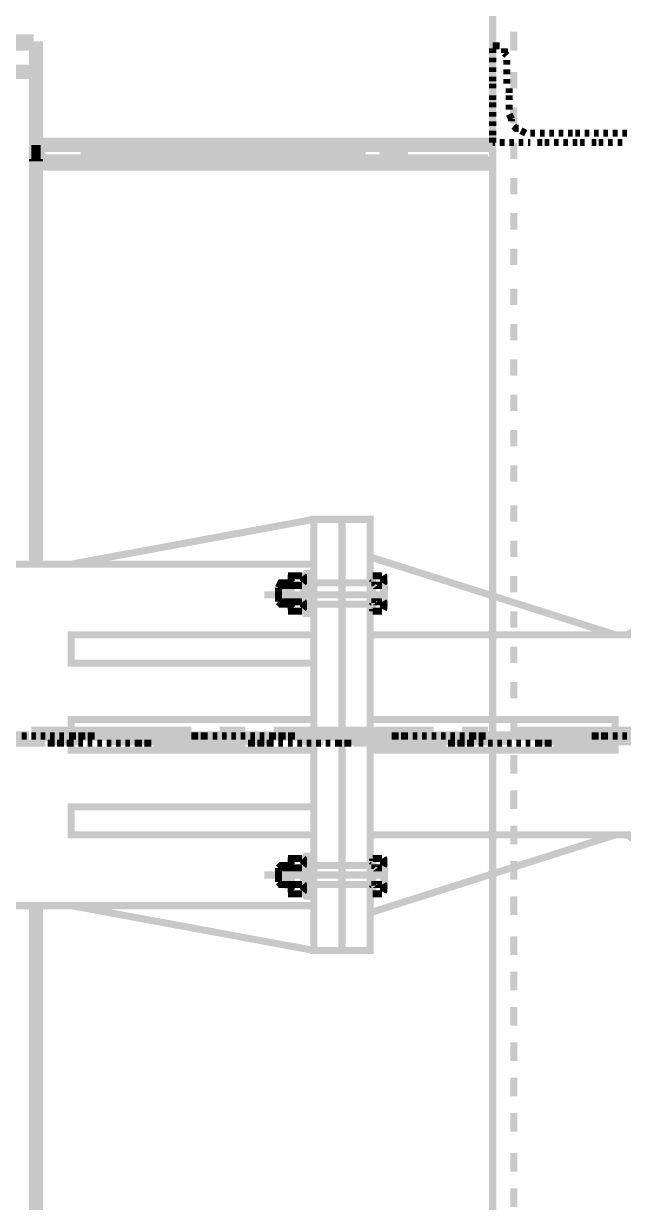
# Model space of a CAD drawing. Extents: x 0.2 to 11.5, y 0.7 to 15.9.
# Drawn here: x 8.03 to 8.455, y 8.984 to 9.819 of the extents above; entities that cross this region are included whole.
import ezdxf

# ---------------------------------------------------------------- set-up
doc = ezdxf.new("R2010")
doc.units = 0
doc.layers.get('0').update_dxf_attribs({"linetype": 'CONTINUOUS'})

msp = doc.modelspace()

# ---------------------------------------------------------------- linework, layer by layer
at = {"color": 5, "const_width": 0.005}
for points in [[(8.36219, 14.0694), (8.36219, 4.53944)], [(8.37722, 9.81278), (8.37722, 9.79943)], [(8.37722, 9.78444), (8.37722, 9.77279)], [(8.37722, 9.75944), (8.37722, 9.74778)], [(8.37722, 9.73443), (8.37722, 9.72276)], [(8.37722, 9.70942), (8.37722, 9.69775)], [(8.37722, 9.68446), (8.37722, 9.67279)], [(8.37722, 9.65944), (8.37722, 9.64779)], [(8.37722, 9.63112), (8.37722, 9.61947)], [(8.37722, 9.60612), (8.37722, 9.59446)], [(8.37722, 9.58111), (8.37722, 9.56944)], [(8.37722, 9.5561), (8.37722, 9.54443)], [(8.37722, 9.53108), (8.37722, 9.51942)], [(8.37722, 9.50612), (8.37722, 9.49447)], [(8.37722, 9.47775), (8.37722, 9.4661)], [(8.37722, 9.45281), (8.37722, 9.44114)], [(8.37722, 9.42779), (8.37722, 9.41613)], [(8.37722, 9.40278), (8.37722, 9.39111)], [(8.37722, 9.37776), (8.37722, 9.3661)], [(8.37722, 9.35275), (8.37722, 9.3411)], [(8.37722, 9.32611), (8.37722, 9.31278)], [(8.37722, 9.30111), (8.37722, 9.28776)], [(8.37722, 9.2761), (8.37722, 9.26281)], [(8.37722, 9.25108), (8.37722, 9.23779)], [(8.37722, 9.22613), (8.37722, 9.21278)], [(8.37722, 9.20111), (8.37722, 9.18778)], [(8.37722, 9.17279), (8.37722, 9.15944)], [(8.37722, 9.14779), (8.37722, 9.13444)], [(8.37722, 9.12278), (8.37722, 9.10943)], [(8.37722, 9.09776), (8.37722, 9.08442)], [(8.37722, 9.07275), (8.37722, 9.05946)], [(8.37722, 9.04779), (8.37722, 9.03444)], [(8.37722, 9.01942), (8.37722, 9.00612)], [(8.37722, 8.99447), (8.37722, 8.98112)]]:
    msp.add_lwpolyline(points, dxfattribs=at)
at = {"color": 0, "const_width": 0.01}
for points in [[(6.21056, 9.8061), (8.03722, 9.8061)], [(8.0389, 9.8061), (8.0389, 9.43946)], [(8.0389, 9.8061), (8.0389, 9.43778)], [(6.21056, 9.80447), (8.03722, 9.80447)], [(8.0389, 9.78444), (6.21056, 9.78444)], [(8.0389, 9.73281), (8.0389, 9.73281), (8.35889, 9.73281)], [(8.04221, 9.73281), (8.36219, 9.73281)], [(8.07053, 9.73281), (8.26888, 9.73281)], [(8.07389, 9.73112), (8.27225, 9.73112)], [(8.28222, 9.73112), (8.30225, 9.73112)], [(8.04221, 9.72775), (8.03554, 9.72775)], [(8.0389, 9.72276), (8.0389, 9.72114)], [(8.07053, 9.72276), (8.26888, 9.72276)], [(8.0389, 9.72114), (8.35889, 9.72114)], [(8.04221, 9.71946), (8.36219, 9.71946)], [(8.07389, 9.72114), (8.27225, 9.72114)], [(8.28222, 9.72114), (8.30225, 9.72114)], [(8.0389, 9.19444), (8.0389, 8.81108)], [(8.0389, 9.16943), (8.0389, 8.81108)]]:
    msp.add_lwpolyline(points, dxfattribs=at)
at = {"color": 4, "const_width": 0.005}
for points in [[(8.36219, 9.80279), (8.36556, 9.80279)], [(8.36219, 9.79779), (8.36219, 9.80111)], [(8.36724, 9.80279), (8.36556, 9.80279)], [(8.37056, 9.79779), (8.37056, 9.80111)], [(8.36219, 9.79113), (8.36219, 9.79443)], [(8.37224, 9.79611), (8.37056, 9.79779)], [(8.37224, 9.78944), (8.37224, 9.79275)], [(8.36219, 9.78444), (8.36219, 9.78776)], [(8.37224, 9.78276), (8.37224, 9.78614)], [(8.36219, 9.77778), (8.36219, 9.78108)], [(8.36219, 9.77279), (8.36219, 9.7761)], [(8.37224, 9.7761), (8.37224, 9.77946)], [(8.36219, 9.76443), (8.36219, 9.76779)], [(8.37392, 9.76942), (8.37392, 9.77279)], [(8.37392, 9.76443), (8.37392, 9.76779)], [(8.36219, 9.75944), (8.36219, 9.76281)], [(8.37392, 9.75776), (8.37392, 9.76113)], [(8.36219, 9.75276), (8.36219, 9.75612)], [(8.36219, 9.7461), (8.36219, 9.74946)], [(8.37554, 9.75108), (8.37392, 9.75444)], [(8.37554, 9.75108), (8.37554, 9.74946)], [(8.36219, 9.73942), (8.36219, 9.74278)], [(8.37722, 9.7461), (8.3789, 9.74447), (8.38053, 9.74447)], [(8.38222, 9.74278), (8.38558, 9.7411)], [(8.39219, 9.7411), (8.38889, 9.7411)], [(8.39887, 9.7411), (8.39556, 9.7411)], [(8.40554, 9.7411), (8.40224, 9.7411)], [(8.41222, 9.7411), (8.4089, 9.7411)], [(8.41889, 9.7411), (8.41558, 9.7411)], [(8.42389, 9.7411), (8.42057, 9.7411)], [(8.43056, 9.7411), (8.42725, 9.7411)], [(8.43722, 9.7411), (8.43386, 9.7411)], [(8.4439, 9.7411), (8.44054, 9.7411)], [(8.45057, 9.7411), (8.44721, 9.7411)], [(8.45725, 9.7411), (8.45389, 9.7411)], [(8.36219, 9.73443), (8.36219, 9.73779)], [(8.36387, 9.73443), (8.36219, 9.73443)], [(8.37056, 9.73443), (8.36724, 9.73443)], [(8.37722, 9.73443), (8.37392, 9.73443)], [(8.3839, 9.73443), (8.38053, 9.73443)], [(8.38889, 9.73443), (8.38721, 9.73443)], [(8.39725, 9.73443), (8.39388, 9.73443)], [(8.40224, 9.73443), (8.39887, 9.73443)], [(8.4089, 9.73443), (8.40554, 9.73443)], [(8.41558, 9.73443), (8.41222, 9.73443)], [(8.42219, 9.73443), (8.41889, 9.73443)], [(8.42725, 9.73443), (8.42389, 9.73443)], [(8.43554, 9.73443), (8.43224, 9.73443)], [(8.44054, 9.73443), (8.43722, 9.73443)], [(8.44721, 9.73443), (8.4439, 9.73443)], [(8.45389, 9.73443), (8.45057, 9.73443)], [(8.06392, 9.43608), (8.23557, 9.46778)], [(8.25553, 9.46778), (8.23557, 9.46778), (8.23557, 9.16276), (8.25553, 9.16276)], [(8.25553, 9.46778), (8.25553, 9.16276)], [(8.25553, 9.46778), (8.25553, 9.16276)], [(8.25553, 9.46778), (8.27556, 9.46778), (8.27556, 9.16276), (8.25553, 9.16276)], [(8.44889, 9.38613), (8.27556, 9.44114)], [(5.60889, 9.43608), (8.23557, 9.43608)], [(8.54389, 9.38613), (8.45725, 9.38613), (8.54389, 9.43608)], [(8.23557, 9.38613), (8.06392, 9.38613), (8.06392, 9.3661), (8.23557, 9.3661)], [(8.27556, 9.38613), (8.5689, 9.38613)], [(8.23557, 9.30447), (8.06392, 9.30447), (8.06392, 9.32611), (8.23557, 9.32611)], [(8.27556, 9.30447), (8.44889, 9.30447), (8.44889, 9.32611), (8.27556, 9.32611)], [(8.23557, 9.24447), (8.06392, 9.24447), (8.06392, 9.26443), (8.23557, 9.26443)], [(8.27556, 9.24447), (8.5689, 9.24447)], [(8.44889, 9.24447), (8.27556, 9.18946)], [(8.54221, 9.24447), (8.45725, 9.24447), (8.54221, 9.19444)], [(5.63889, 9.19444), (8.23557, 9.19444)], [(8.06392, 9.19444), (8.23557, 9.16276)]]:
    msp.add_lwpolyline(points, dxfattribs=at)
at = {"color": 5, "const_width": 0.005}
msp.add_lwpolyline([(8.36219, 9.73443), (8.36219, 9.77946), (8.36219, 9.73443)], close=True, dxfattribs=at)
at = {"color": 0, "const_width": 0.01}
for points in [[(8.0389, 9.73942), (8.0389, 9.7161), (8.0389, 9.73942)], [(8.0389, 9.73281), (8.04058, 9.73281), (8.04058, 9.72114), (8.0389, 9.72114), (8.0389, 9.73281)]]:
    msp.add_lwpolyline(points, close=True, dxfattribs=at)
at = {"color": 4, "const_width": 0.005}
msp.add_lwpolyline([(8.38558, 9.7411), (8.38558, 9.7411)], close=True, dxfattribs=at)
at = {"color": 2, "const_width": 0.005}
for points in [[(8.22721, 9.42779), (8.21724, 9.42779)], [(8.21724, 9.42443), (8.21724, 9.40608)], [(8.21978, 9.42785), (8.21951, 9.42746), (8.21951, 9.42313), (8.21978, 9.42275)], [(8.22803, 9.42275), (8.22835, 9.42313), (8.22835, 9.42746), (8.22803, 9.42785)], [(8.23058, 9.40278), (8.22889, 9.40278), (8.22889, 9.42779), (8.23058, 9.42779)], [(8.27556, 9.40446), (8.27556, 9.42611)], [(8.27724, 9.40278), (8.27724, 9.42779)], [(8.27724, 9.42779), (8.2839, 9.42779)], [(8.28478, 9.42236), (8.28504, 9.42285), (8.28504, 9.42774), (8.28478, 9.42817)], [(8.28554, 9.42443), (8.28554, 9.40608)], [(8.21056, 9.41943), (8.21224, 9.42279), (8.21724, 9.42279), (8.21386, 9.42279)], [(8.21724, 9.42111), (8.21056, 9.42111)], [(8.21056, 9.40944), (8.21056, 9.41943)], [(8.21224, 9.42279), (8.21224, 9.40776)], [(8.22721, 9.42111), (8.21724, 9.42111)], [(8.21989, 9.42111), (8.21957, 9.42019), (8.21957, 9.41043), (8.21989, 9.40944)], [(8.22786, 9.40944), (8.22825, 9.41043), (8.22825, 9.42019), (8.22786, 9.42111)], [(8.27556, 9.42279), (8.23389, 9.42279)], [(8.27636, 9.42279), (8.27658, 9.42279), (8.27724, 9.42344), (8.27724, 9.42361)], [(8.28478, 9.40935), (8.28504, 9.41032), (8.28504, 9.42025), (8.28478, 9.42122)], [(8.28722, 9.41444), (8.20057, 9.41444)], [(8.21724, 9.40944), (8.21056, 9.40944)], [(8.21724, 9.40776), (8.21224, 9.40776), (8.21056, 9.40944)], [(8.22721, 9.40944), (8.21724, 9.40944)], [(8.21978, 9.4095), (8.21951, 9.40912), (8.21951, 9.40479), (8.21978, 9.4044)], [(8.22803, 9.4044), (8.22835, 9.40479), (8.22835, 9.40912), (8.22803, 9.4095)], [(8.27556, 9.40776), (8.23389, 9.40776)], [(8.27724, 9.40864), (8.27724, 9.40886), (8.27658, 9.40944), (8.27636, 9.40944)], [(8.28478, 9.40403), (8.28504, 9.40451), (8.28504, 9.40944), (8.28478, 9.40989)], [(8.22721, 9.40278), (8.21724, 9.40278)], [(8.27724, 9.40446), (8.27724, 9.40446), (8.27724, 9.40278)], [(8.2839, 9.40278), (8.27724, 9.40278)], [(8.22721, 9.22775), (8.21724, 9.22775)], [(8.21724, 9.20611), (8.21724, 9.22444)], [(8.21978, 9.22781), (8.21951, 9.22749), (8.21951, 9.2231), (8.21978, 9.22271)], [(8.22803, 9.22271), (8.22835, 9.2231), (8.22835, 9.22749), (8.22803, 9.22781)], [(8.23058, 9.22775), (8.22889, 9.22775), (8.22889, 9.20281), (8.23058, 9.20281)], [(8.27556, 9.22613), (8.27556, 9.20443)], [(8.27636, 9.22276), (8.27658, 9.22276), (8.27724, 9.22342), (8.27724, 9.22364)], [(8.27724, 9.22613), (8.27724, 9.22613), (8.27724, 9.22775)], [(8.27724, 9.22775), (8.27724, 9.20281)], [(8.2839, 9.22775), (8.27724, 9.22775)], [(8.28478, 9.22239), (8.28504, 9.22288), (8.28504, 9.22775), (8.28478, 9.22819)], [(8.28554, 9.20611), (8.28554, 9.22444)], [(8.28722, 9.2161), (8.20057, 9.2161)], [(8.21724, 9.22276), (8.21224, 9.22276), (8.21056, 9.22114)], [(8.21724, 9.22114), (8.21056, 9.22114)], [(8.21056, 9.22114), (8.21056, 9.2111)], [(8.21224, 9.20942), (8.21224, 9.22276)], [(8.22721, 9.22114), (8.21724, 9.22114)], [(8.21989, 9.22276), (8.21957, 9.22185), (8.21957, 9.21208), (8.21989, 9.2111)], [(8.22786, 9.2111), (8.22825, 9.21208), (8.22825, 9.22185), (8.22786, 9.22276)], [(8.27556, 9.22276), (8.23389, 9.22276)], [(8.28478, 9.21104), (8.28504, 9.21203), (8.28504, 9.2219), (8.28478, 9.22288)], [(8.21056, 9.2111), (8.21224, 9.20942), (8.21724, 9.20942), (8.21386, 9.20942)], [(8.21724, 9.20942), (8.21056, 9.20942)], [(8.22721, 9.20942), (8.21724, 9.20942)], [(8.21978, 9.20953), (8.21951, 9.20915), (8.21951, 9.20475), (8.21978, 9.20438)], [(8.22803, 9.20438), (8.22835, 9.20475), (8.22835, 9.20915), (8.22803, 9.20953)], [(8.27556, 9.20942), (8.23389, 9.20942)], [(8.27724, 9.20861), (8.27724, 9.20882), (8.27658, 9.20942), (8.27636, 9.20942)], [(8.28478, 9.20404), (8.28504, 9.20454), (8.28504, 9.20942), (8.28478, 9.20985)], [(8.22721, 9.20281), (8.21724, 9.20281)], [(8.27724, 9.20281), (8.2839, 9.20281)]]:
    msp.add_lwpolyline(points, dxfattribs=at)
for points in [[(8.23058, 9.42947), (8.23389, 9.42947), (8.23389, 9.4011), (8.23058, 9.4011), (8.23058, 9.42947)], [(8.27724, 9.42611), (8.27724, 9.42611)], [(8.27724, 9.42111), (8.2839, 9.42111), (8.27724, 9.42111)], [(8.27724, 9.40944), (8.2839, 9.40944), (8.27724, 9.40944)], [(8.23058, 9.20111), (8.23389, 9.20111), (8.23389, 9.22944), (8.23058, 9.22944), (8.23058, 9.20111)], [(8.27724, 9.22114), (8.2839, 9.22114), (8.27724, 9.22114)], [(8.27724, 9.20942), (8.2839, 9.20942), (8.27724, 9.20942)], [(8.27724, 9.20443), (8.27724, 9.20443)]]:
    msp.add_lwpolyline(points, close=True, dxfattribs=at)
at = {"color": 1, "const_width": 0.01}
for points in [[(7.91889, 9.31278), (8.0339, 9.31278)], [(8.03554, 9.31614), (8.14887, 9.31614)], [(8.05225, 9.31278), (8.07221, 9.31278)], [(8.09056, 9.31278), (8.20557, 9.31278)], [(8.16889, 9.31614), (8.18722, 9.31614)], [(8.20725, 9.31614), (8.32053, 9.31614)], [(8.2239, 9.31278), (8.24224, 9.31278)], [(8.26221, 9.31278), (8.37554, 9.31278)], [(8.34056, 9.31614), (8.35889, 9.31614)], [(8.37722, 9.31614), (8.49224, 9.31614)], [(8.39556, 9.31278), (8.4139, 9.31278)], [(8.43386, 9.31278), (8.54719, 9.31278)]]:
    msp.add_lwpolyline(points, dxfattribs=at)
at = {"color": 3, "const_width": 0.005}
for points in [[(7.98058, 9.30946), (7.98557, 9.30946), (7.98719, 9.30946), (7.99224, 9.30946), (7.99388, 9.30946), (7.99892, 9.30946), (8.00054, 9.30946), (8.00553, 9.30946), (8.00722, 9.30946), (8.01221, 9.30946), (8.01389, 9.30946), (8.01888, 9.30946), (8.02056, 9.30946), (8.02556, 9.30946), (8.02724, 9.30946), (8.03222, 9.30946), (8.0339, 9.30946), (8.0389, 9.30946), (8.04058, 9.30946), (8.04557, 9.30946)], [(8.02886, 9.31446), (8.03222, 9.31446)], [(8.03554, 9.31446), (8.0389, 9.31446)], [(8.04221, 9.31446), (8.04557, 9.31446)], [(8.04719, 9.30946), (8.05225, 9.30946)], [(8.04889, 9.31446), (8.05225, 9.31446)], [(8.05388, 9.30946), (8.05886, 9.30946)], [(8.05556, 9.31446), (8.05886, 9.31446)], [(8.06054, 9.30946), (8.06554, 9.30946)], [(8.06222, 9.31446), (8.06722, 9.31446)], [(8.0689, 9.31446), (8.07389, 9.31446)], [(8.0689, 9.30946), (8.07221, 9.30946)], [(8.07557, 9.31446), (8.08057, 9.31446)], [(8.07557, 9.30946), (8.07889, 9.30946)], [(8.08225, 9.31446), (8.08724, 9.31446), (8.08886, 9.31446), (8.09392, 9.31446), (8.09554, 9.31446), (8.10053, 9.31446), (8.10221, 9.31446), (8.10721, 9.31446), (8.10889, 9.31446), (8.11387, 9.31446), (8.11556, 9.31446), (8.12056, 9.31446), (8.12224, 9.31446), (8.12722, 9.31446), (8.1289, 9.31446), (8.1339, 9.31446), (8.13558, 9.31446), (8.14057, 9.31446), (8.14219, 9.31446), (8.14725, 9.31446)], [(8.08225, 9.30946), (8.08556, 9.30946)], [(8.08886, 9.30946), (8.09224, 9.30946)], [(8.09554, 9.30946), (8.0989, 9.30946)], [(8.10221, 9.30946), (8.10558, 9.30946)], [(8.10889, 9.30946), (8.11387, 9.30946)], [(8.11556, 9.30946), (8.12056, 9.30946)], [(8.12224, 9.30946), (8.12722, 9.30946), (8.1289, 9.30946), (8.1339, 9.30946), (8.13558, 9.30946), (8.14057, 9.30946), (8.14219, 9.30946), (8.14725, 9.30946), (8.14887, 9.30946), (8.15386, 9.30946), (8.15554, 9.30946), (8.16054, 9.30946), (8.16222, 9.30946), (8.16721, 9.30946), (8.16889, 9.30946), (8.17389, 9.30946), (8.17557, 9.30946), (8.18056, 9.30946), (8.18224, 9.30946), (8.18722, 9.30946)], [(8.14887, 9.31446), (8.15386, 9.31446)], [(8.15554, 9.31446), (8.16054, 9.31446)], [(8.1639, 9.31446), (8.16721, 9.31446)], [(8.17057, 9.31446), (8.17389, 9.31446)], [(8.17725, 9.31446), (8.18056, 9.31446)], [(8.18386, 9.31446), (8.18722, 9.31446)], [(8.18892, 9.30946), (8.1939, 9.30946)], [(8.19054, 9.31446), (8.1939, 9.31446)], [(8.19553, 9.30946), (8.20057, 9.30946)], [(8.19721, 9.31446), (8.20057, 9.31446)], [(8.20221, 9.30946), (8.20725, 9.30946)], [(8.20389, 9.31446), (8.20888, 9.31446)], [(8.21056, 9.31446), (8.21556, 9.31446)], [(8.21056, 9.30946), (8.21386, 9.30946)], [(8.21724, 9.31446), (8.22222, 9.31446)], [(8.21724, 9.30946), (8.22054, 9.30946)], [(8.2239, 9.31446), (8.22889, 9.31446), (8.23058, 9.31446), (8.23557, 9.31446), (8.23719, 9.31446), (8.24224, 9.31446), (8.24388, 9.31446), (8.24892, 9.31446), (8.25054, 9.31446), (8.25553, 9.31446), (8.25722, 9.31446), (8.26221, 9.31446), (8.26389, 9.31446), (8.26888, 9.31446), (8.27056, 9.31446), (8.27556, 9.31446), (8.27724, 9.31446), (8.28222, 9.31446), (8.2839, 9.31446), (8.2889, 9.31446)], [(8.2239, 9.30946), (8.22721, 9.30946)], [(8.23058, 9.30946), (8.23389, 9.30946)], [(8.23719, 9.30946), (8.24056, 9.30946)], [(8.24388, 9.30946), (8.24724, 9.30946)], [(8.25054, 9.30946), (8.25553, 9.30946)], [(8.25722, 9.30946), (8.26221, 9.30946)], [(8.26389, 9.30946), (8.26888, 9.30946), (8.27056, 9.30946), (8.27556, 9.30946), (8.27724, 9.30946), (8.28222, 9.30946), (8.2839, 9.30946), (8.2889, 9.30946), (8.29058, 9.30946), (8.29557, 9.30946), (8.29719, 9.30946), (8.30225, 9.30946), (8.30388, 9.30946), (8.30886, 9.30946), (8.31054, 9.30946), (8.31554, 9.30946), (8.31722, 9.30946), (8.32221, 9.30946), (8.32389, 9.30946), (8.32889, 9.30946)], [(8.29058, 9.31446), (8.29557, 9.31446)], [(8.29719, 9.31446), (8.30225, 9.31446)], [(8.30556, 9.31446), (8.30886, 9.31446)], [(8.31222, 9.31446), (8.31554, 9.31446)], [(8.3189, 9.31446), (8.32221, 9.31446)], [(8.32557, 9.31446), (8.32889, 9.31446)], [(8.33057, 9.30946), (8.33556, 9.30946)], [(8.33225, 9.31446), (8.33556, 9.31446)], [(8.33724, 9.30946), (8.34224, 9.30946)], [(8.33886, 9.31446), (8.34224, 9.31446)], [(8.34392, 9.30946), (8.3489, 9.30946)], [(8.34554, 9.31446), (8.35053, 9.31446)], [(8.35221, 9.31446), (8.35721, 9.31446)], [(8.35221, 9.30946), (8.35558, 9.30946)], [(8.35889, 9.31446), (8.36387, 9.31446), (8.36556, 9.31446), (8.37056, 9.31446), (8.37224, 9.31446), (8.37722, 9.31446), (8.3789, 9.31446), (8.3839, 9.31446), (8.38558, 9.31446), (8.39057, 9.31446), (8.39219, 9.31446), (8.39725, 9.31446), (8.39887, 9.31446), (8.40386, 9.31446), (8.40554, 9.31446), (8.41054, 9.31446), (8.41222, 9.31446), (8.41721, 9.31446), (8.41889, 9.31446), (8.42389, 9.31446), (8.42557, 9.31446), (8.43056, 9.31446)], [(8.35889, 9.30946), (8.36219, 9.30946)], [(8.36556, 9.30946), (8.36888, 9.30946)], [(8.37224, 9.30946), (8.37554, 9.30946)], [(8.3789, 9.30946), (8.38222, 9.30946)], [(8.38558, 9.30946), (8.38889, 9.30946)], [(8.39219, 9.30946), (8.39725, 9.30946)], [(8.39887, 9.30946), (8.40386, 9.30946)], [(8.40554, 9.30946), (8.41054, 9.30946), (8.41222, 9.30946), (8.41721, 9.30946), (8.41889, 9.30946), (8.42389, 9.30946), (8.42557, 9.30946), (8.43056, 9.30946), (8.43224, 9.30946), (8.43722, 9.30946), (8.43892, 9.30946), (8.4439, 9.30946), (8.44553, 9.30946), (8.44889, 9.30946)], [(8.43224, 9.31446), (8.43722, 9.31446)], [(8.43892, 9.31446), (8.4439, 9.31446)], [(8.44721, 9.31446), (8.45057, 9.31446)], [(8.45389, 9.31446), (8.45725, 9.31446)]]:
    msp.add_lwpolyline(points, dxfattribs=at)
for points in [[(8.0339, 9.31446), (8.0339, 9.31446)], [(8.04058, 9.31446), (8.04058, 9.31446)], [(8.04719, 9.31446), (8.04719, 9.31446)], [(8.05388, 9.31446), (8.05388, 9.31446)], [(8.06054, 9.31446), (8.06054, 9.31446)], [(8.06722, 9.30946), (8.06722, 9.30946)], [(8.07389, 9.30946), (8.07389, 9.30946)], [(8.08057, 9.30946), (8.08057, 9.30946)], [(8.08724, 9.30946), (8.08724, 9.30946)], [(8.09392, 9.30946), (8.09392, 9.30946)], [(8.10053, 9.30946), (8.10053, 9.30946)], [(8.10721, 9.30946), (8.10721, 9.30946)], [(8.16222, 9.31446), (8.16222, 9.31446)], [(8.16889, 9.31446), (8.16889, 9.31446)], [(8.17557, 9.31446), (8.17557, 9.31446)], [(8.18224, 9.31446), (8.18224, 9.31446)], [(8.18892, 9.31446), (8.18892, 9.31446)], [(8.19553, 9.31446), (8.19553, 9.31446)], [(8.20221, 9.31446), (8.20221, 9.31446)], [(8.20888, 9.30946), (8.20888, 9.30946)], [(8.21556, 9.30946), (8.21556, 9.30946)], [(8.22222, 9.30946), (8.22222, 9.30946)], [(8.22889, 9.30946), (8.22889, 9.30946)], [(8.23557, 9.30946), (8.23557, 9.30946)], [(8.24224, 9.30946), (8.24224, 9.30946)], [(8.24892, 9.30946), (8.24892, 9.30946)], [(8.30388, 9.31446), (8.30388, 9.31446)], [(8.31054, 9.31446), (8.31054, 9.31446)], [(8.31722, 9.31446), (8.31722, 9.31446)], [(8.32389, 9.31446), (8.32389, 9.31446)], [(8.33057, 9.31446), (8.33057, 9.31446)], [(8.33724, 9.31446), (8.33724, 9.31446)], [(8.34392, 9.31446), (8.34392, 9.31446)], [(8.35053, 9.30946), (8.35053, 9.30946)], [(8.35721, 9.30946), (8.35721, 9.30946)], [(8.36387, 9.30946), (8.36387, 9.30946)], [(8.37056, 9.30946), (8.37056, 9.30946)], [(8.37722, 9.30946), (8.37722, 9.30946)], [(8.3839, 9.30946), (8.3839, 9.30946)], [(8.39057, 9.30946), (8.39057, 9.30946)], [(8.44553, 9.31446), (8.44553, 9.31446)], [(8.45221, 9.31446), (8.45221, 9.31446)]]:
    msp.add_lwpolyline(points, close=True, dxfattribs=at)

doc.saveas('drawing.dxf')
